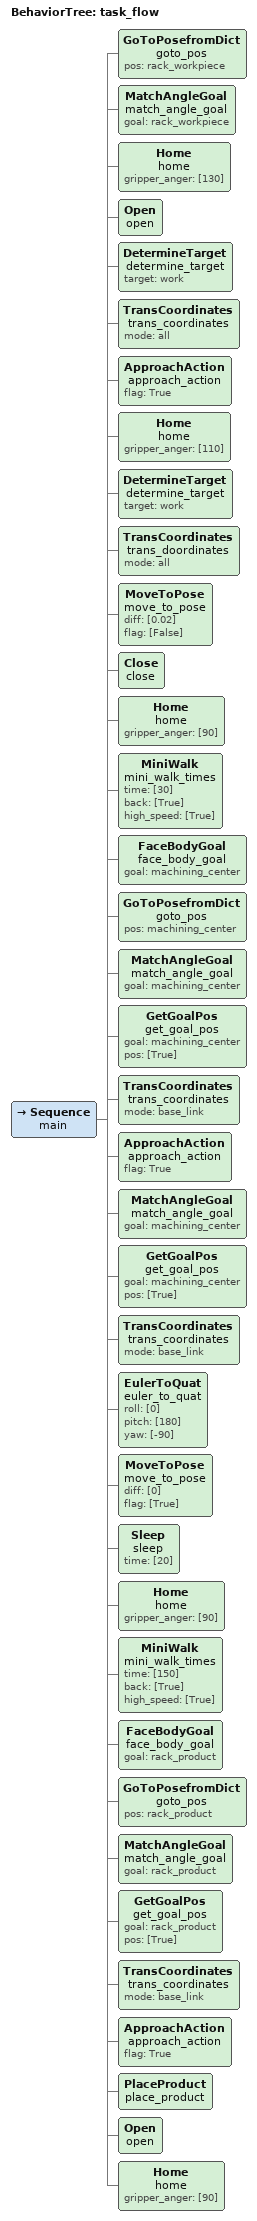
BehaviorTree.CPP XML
<!-- add 9/28 -->
<root>
    <BehaviorTree ID="task_flow">
    <Sequence name="main">
        <!--1. Move to worpiece rack-->
        <GoToPosefromDict name="goto_pos" pos="rack_workpiece"/>
        <MatchAngleGoal name="match_angle_goal" goal="rack_workpiece"/>
        <Home name="home" gripper_anger="[130]"/>
        <Open name="open"/>
        <!--2. target determination-->
        <DetermineTarget name="determine_target" target="work"/>
        <!--target coordinates change-->
        <TransCoordinates name="trans_coordinates" mode="all"/>
        <!--3. Approach the target-->
        <ApproachAction name="approach_action" flag="True"/>
        <Home name="home" gripper_anger="[110]"/>
        <!--4. Fine tuning-->
        <DetermineTarget name="determine_target" target="work"/>
        <TransCoordinates name="trans_doordinates" mode="all"/>
        <!--5. Pick up the target-->
        <MoveToPose name="move_to_pose" diff="[0.02]" flag="[False]"/>
        <Close name="close"/>
        <Home name="home" gripper_anger="[90]"/>
        <!--6. Move to Machining Center-->
        <MiniWalk name="mini_walk_times" time="[30]" back="[True]" high_speed="[True]"/>
        <FaceBodyGoal name="face_body_goal" goal="machining_center"/>
        <GoToPosefromDict name="goto_pos" pos="machining_center"/>
        <MatchAngleGoal name="match_angle_goal" goal="machining_center"/>
        <!--7. Place the target-->
        <GetGoalPos name="get_goal_pos" goal="machining_center" pos="[True]"/>
        <TransCoordinates name="trans_coordinates" mode="base_link"/>
        <ApproachAction name="approach_action" flag="True"/>
        <MatchAngleGoal name="match_angle_goal" goal="machining_center"/>
        <GetGoalPos name="get_goal_pos" goal="machining_center" pos="[True]"/>
        <TransCoordinates name="trans_coordinates" mode="base_link"/>
        <EulerToQuat name='euler_to_quat' roll="[0]" pitch="[180]" yaw="[-90]"/>
        <MoveToPose name="move_to_pose" diff="[0]" flag="[True]"/>

        <Sleep name="sleep" time="[20]"/>
        <!--demo2-->
        <Home name="home" gripper_anger="[90]"/>
        <MiniWalk name="mini_walk_times" time="[150]" back="[True]" high_speed="[True]"/>
        <FaceBodyGoal name="face_body_goal" goal="rack_product"/>
        <GoToPosefromDict name="goto_pos" pos="rack_product"/>
        <MatchAngleGoal name="match_angle_goal" goal="rack_product"/>
        <GetGoalPos name="get_goal_pos" goal="rack_product" pos="[True]"/>
        <TransCoordinates name="trans_coordinates" mode="base_link"/>
        <ApproachAction name="approach_action" flag="True"/>
        <PlaceProduct name="place_product"/>
        <Open name="open"/>
        <Home name="home" gripper_anger="[90]"/>
    </Sequence>
    </BehaviorTree>
</root>
